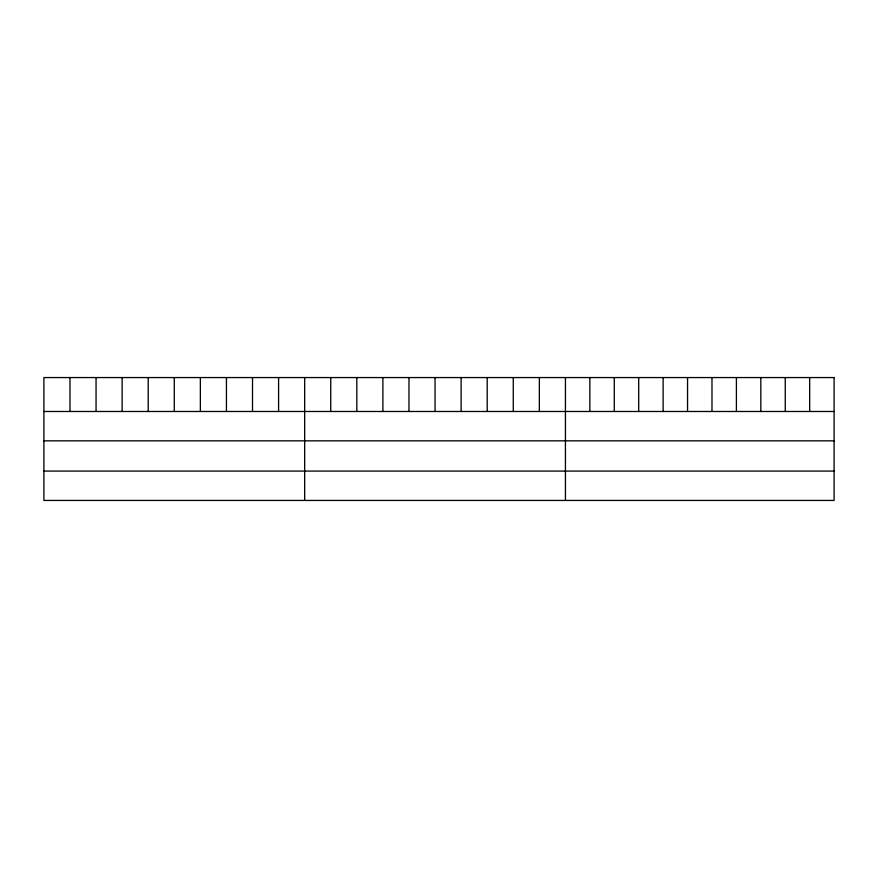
<?xml version="1.0" encoding="UTF-8"?>
<svg xmlns="http://www.w3.org/2000/svg" width="878" height="878" viewBox="0 0 878 878"><rect width="100%" height="100%" fill="white"/><g stroke="black" fill="none" stroke-linecap="round" stroke-linejoin="round"><path stroke-width="1.32" d="M43.9 411.486L834.1 411.486M43.9 440.833L834.1 440.833M43.9 471.08L834.1 471.08M809.681 377.562L809.681 411.486M785.25 377.562L785.25 411.486M760.831 377.562L760.831 411.486M736.401 377.562L736.401 411.486M711.981 377.562L711.981 411.486M687.551 377.562L687.551 411.486M663.131 377.562L663.131 411.486M638.701 377.562L638.701 411.486M614.282 377.562L614.282 411.486M589.851 377.562L589.851 411.486M565.432 377.562L565.432 500.438M539.355 377.562L539.355 411.486M513.279 377.562L513.279 411.486M487.202 377.562L487.202 411.486M461.126 377.562L461.126 411.486M435.049 377.562L435.049 411.486M408.972 377.562L408.972 411.486M382.896 377.562L382.896 411.486M356.819 377.562L356.819 411.486M330.743 377.562L330.743 411.486M304.666 377.562L304.666 500.438M278.589 377.562L278.589 411.486M252.513 377.562L252.513 411.486M226.436 377.562L226.436 411.486M200.36 377.562L200.36 411.486M174.283 377.562L174.283 411.486M148.206 377.562L148.206 411.486M122.13 377.562L122.13 411.486M96.053 377.562L96.053 411.486M69.977 377.562L69.977 411.486M834.1 377.562L43.9 377.562L43.9 500.438L834.1 500.438L834.1 377.562"/></g></svg>
